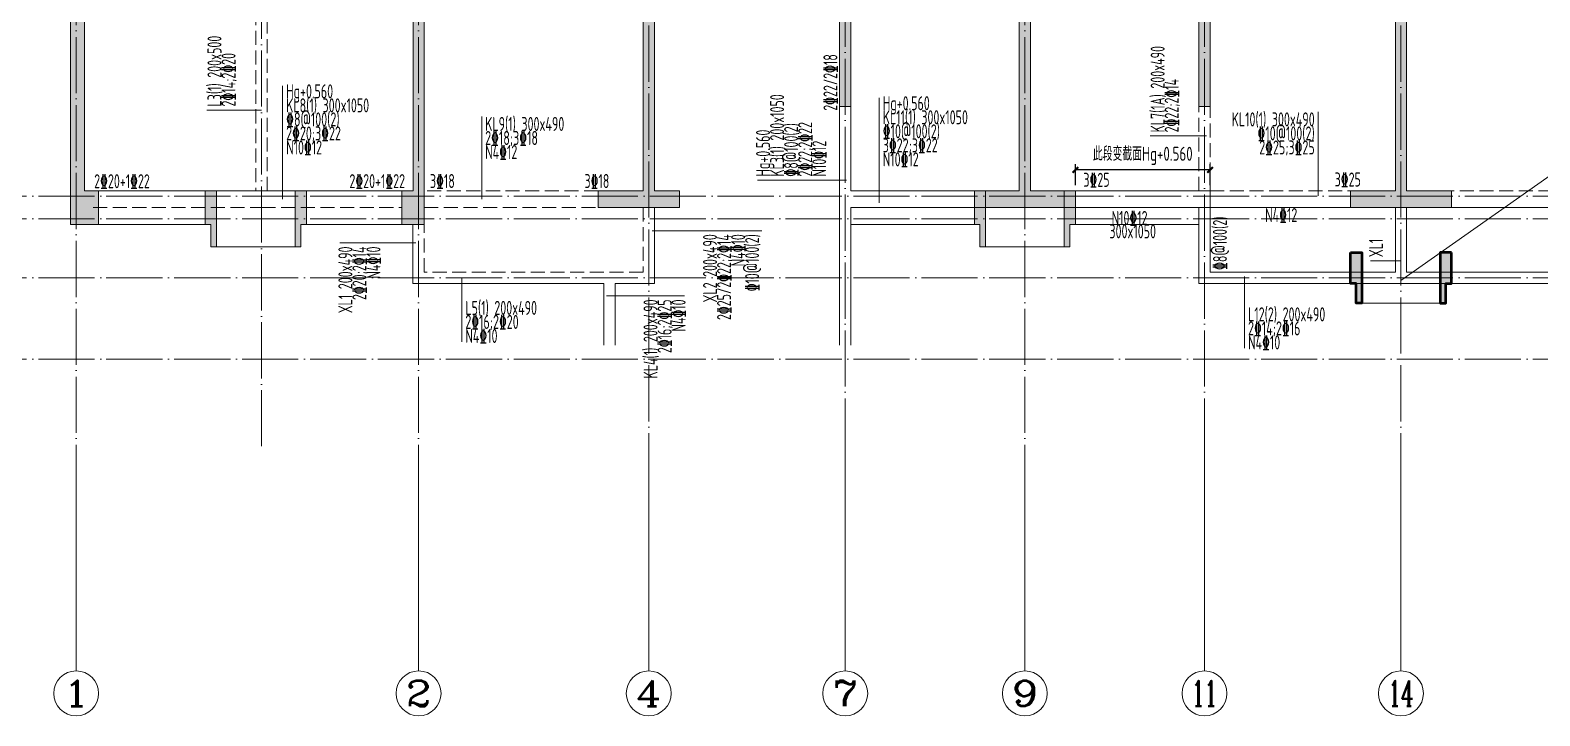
# Model space of a CAD drawing. Extents: x -129922 to 1190196, y -520662 to 139923.
# Drawn here: x 897237 to 924129, y -165923 to -153711 of the extents above; entities that cross this region are included whole.
import ezdxf
from ezdxf.enums import TextEntityAlignment as Align

# ---------------------------------------------------------------- set-up
doc = ezdxf.new("R2010")
doc.units = 0
doc.header["$LTSCALE"] = 1000
doc.header["$MEASUREMENT"] = 0
doc.linetypes.add('DASH', pattern=[0.35, 0.25, -0.1])
doc.linetypes.add('DOTE', pattern=[2.42, 2, -0.2, 0.02, -0.2])
for name, color, linetype, lineweight in [('A-墙体', 140, 'Continuous', 50), ('A-大样-填充', 8, 'Continuous', 9), ('A-平面-饰线', 11, 'Continuous', 15), ('A-标注-轴号$J5-四~二十九层平3', 3, 'Continuous', 20), ('A-标注-轴号文字$J5-四~二十九层平3', 7, 'Continuous', 20), ('A-轴线-塔楼$J5-四~二十九层平3', 1, 'DOTE', 9), ('A-轴线-隔墙$J5-四~二十九层平3', 41, 'DOTE', 9), ('S-墙柱-HATCH', 251, 'Continuous', 9), ('S-墙柱-WALL', 6, 'Continuous', 20), ('S-大样-HATCH', 251, 'Continuous', 9), ('S-大样-实线', 2, 'Continuous', 20), ('S-板-BEAM', 4, 'DASH', 20), ('S-板-BEAM-CON', 2, 'Continuous', 20), ('S-板-文字', 7, 'Continuous', 20), ('S-梁-垂直原位标注', 140, 'Continuous', 20), ('S-梁-垂直集中标注', 45, 'Continuous', 20), ('S-梁-水平原位标注', 21, 'Continuous', 20), ('S-梁-水平集中标注', 191, 'Continuous', 20)]:
    doc.layers.add(name, color=color, linetype=linetype, lineweight=lineweight)
doc.styles.add('_TCH_AXIS', font='COMPLEX.shx', dxfattribs={"bigfont": 'hztxt.shx'})
doc.styles.add('COMPLEX', font='COMPLEX')
doc.styles.add('TSSD_REIN_T3', font='tssdeng.shx', dxfattribs={"width": 0.7, "bigfont": 'hztxt.shx'})
doc.styles.add('样式 1', font='tssdeng.shx', dxfattribs={"width": 0.7, "bigfont": 'tssdchn.shx'})
doc.dimstyles.new('_TCH_ARCH&&100', dxfattribs={"dimtxt": 250, "dimasz": 100, "dimexe": 100, "dimexo": 100, "dimgap": 100, "dimtad": 1, "dimdec": 0, "dimzin": 0, "dimdsep": 46, "dimtxsty": 'TSSD_REIN_T3', "dimblk": 'ARCHTICK', "dimcen": 0.09, "dimclrt": 7, "dimazin": 2, "dimtfac": 1, "dimtdec": 0, "dimtix": 1, "dimtmove": 2, "dimatfit": 3, "dimfxl": 0, "dimtolj": 1, "dimtzin": 0, "dimarcsym": 0})

# ---------------------------------------------------------------- blocks, each defined once
blk = doc.blocks.new('_AXISO')
blk.add_circle((0, 0), 0.5)
at = {"layer": 'S-板-文字', "style": 'COMPLEX', "width": 1.041667}
blk.add_attdef('A', text='', height=0.56, dxfattribs=at).set_placement((-0.25, -0.28), (0.25, -0.28), align=Align.FIT)
blk = doc.blocks.new('YTSYN_结构_建筑_79591_74479_1_4_3_J5-四~二十九层平3_0_0_1')
at = {"layer": 'A-标注-轴号$J5-四~二十九层平3'}
for p, q in [((0, -4452.8), (0, -8452.8)), ((6100, -4452.8), (6100, -8452.8)), ((10200, -4452.8), (10200, -8452.8)), ((13700, -4452.8), (13700, -8452.8)), ((16900, -4452.8), (16900, -8452.8)), ((20100, -4452.8), (20100, -8452.8)), ((23600, -4452.8), (23600, -8452.8))]:
    blk.add_line(p, q, dxfattribs=at)
at = {"layer": 'A-轴线-塔楼$J5-四~二十九层平3', "ltscale": 0.5}
for p, q in [((0, 17355.7), (0, -4452.8)), ((6100, 17355.7), (6100, -4452.8)), ((16900, 17355.7), (16900, -4452.8)), ((10200, 10300), (10200, -4452.8)), ((23600, 10300), (23600, -4452.8)), ((13700, 8500), (13700, -4452.8)), ((20100, 8500), (20100, -4452.8)), ((51146.5, 0), (-3290.3, 0)), ((51146.5, -2900), (-3290.3, -2900))]:
    blk.add_line(p, q, dxfattribs=at)
at = {"layer": 'A-轴线-隔墙$J5-四~二十九层平3', "ltscale": 0.5}
for p, q in [((3300, -4452.8), (3300, 4900)), ((51146.5, -400), (-3290.3, -400)), ((51146.5, -1450), (-3290.3, -1450))]:
    blk.add_line(p, q, dxfattribs=at)
at = {"layer": 'A-标注-轴号$J5-四~二十九层平3'}
ref = blk.add_blockref('_AXISO', (0, -8852.8), dxfattribs=dict(at, xscale=800, yscale=800, zscale=800))
ref.add_attrib('A', '1', dxfattribs={"layer": 'A-标注-轴号文字$J5-四~二十九层平3', "height": 452.5, "style": '_TCH_AXIS', "width": 2.333333}).set_placement((-226.3, -9079.1), (226.3, -9079.1), align=Align.FIT)
ref = blk.add_blockref('_AXISO', (6100, -8852.8), dxfattribs=dict(at, xscale=800, yscale=800, zscale=800))
ref.add_attrib('A', '2', dxfattribs={"layer": 'A-标注-轴号文字$J5-四~二十九层平3', "height": 452.5, "style": '_TCH_AXIS', "width": 1.5}).set_placement((5873.7, -9079.1), (6326.3, -9079.1), align=Align.FIT)
ref = blk.add_blockref('_AXISO', (10200, -8852.8), dxfattribs=dict(at, xscale=800, yscale=800, zscale=800))
ref.add_attrib('A', '4', dxfattribs={"layer": 'A-标注-轴号文字$J5-四~二十九层平3', "height": 452.5, "style": '_TCH_AXIS', "width": 1.3125}).set_placement((9973.7, -9079.1), (10426.3, -9079.1), align=Align.FIT)
ref = blk.add_blockref('_AXISO', (13700, -8852.8), dxfattribs=dict(at, xscale=800, yscale=800, zscale=800))
ref.add_attrib('A', '7', dxfattribs={"layer": 'A-标注-轴号文字$J5-四~二十九层平3', "height": 452.5, "style": '_TCH_AXIS', "width": 1.5}).set_placement((13473.7, -9079.1), (13926.3, -9079.1), align=Align.FIT)
ref = blk.add_blockref('_AXISO', (16900, -8852.8), dxfattribs=dict(at, xscale=800, yscale=800, zscale=800))
ref.add_attrib('A', '9', dxfattribs={"layer": 'A-标注-轴号文字$J5-四~二十九层平3', "height": 452.5, "style": '_TCH_AXIS', "width": 1.5}).set_placement((16673.7, -9079.1), (17126.3, -9079.1), align=Align.FIT)
ref = blk.add_blockref('_AXISO', (20100, -8852.8), dxfattribs=dict(at, xscale=800, yscale=800, zscale=800))
ref.add_attrib('A', '11', dxfattribs={"layer": 'A-标注-轴号文字$J5-四~二十九层平3', "height": 452.55, "style": '_TCH_AXIS', "width": 0.875}).set_placement((19873.7, -9079.1), (20326.3, -9079.1), align=Align.FIT)
ref = blk.add_blockref('_AXISO', (23600, -8852.8), dxfattribs=dict(at, xscale=800, yscale=800, zscale=800))
ref.add_attrib('A', '14', dxfattribs={"layer": 'A-标注-轴号文字$J5-四~二十九层平3', "height": 452.55, "style": '_TCH_AXIS', "width": 0.677419}).set_placement((23373.7, -9079.1), (23826.3, -9079.1), align=Align.FIT)
blk = doc.blocks.new('20191023.11405152')
at = {"layer": 'S-大样-HATCH'}
h = blk.add_hatch(color=256, dxfattribs=at)
h.dxf.hatch_style = 1
h.paths.add_polyline_path([(-100, 0), (0, 0), (0, -400), (100, -400), (100, 600), (-100, 600)])
at = {"layer": 'S-大样-实线'}
blk.add_lwpolyline([(-100, 0), (0, 0), (0, -400), (100, -400), (100, 600), (-100, 600)], close=True, dxfattribs=at)
blk = doc.blocks.new('BW-589342417', base_point=(4333675, -394877))
at = {"layer": 'A-大样-填充', "ltscale": 0.5}
h = blk.add_hatch(color=256, dxfattribs=at)
h.dxf.hatch_style = 1
h.paths.add_polyline_path([(4333875, -393977), (4333675, -393977), (4333675, -394877), (4333775, -394877), (4333775, -394527), (4333875, -394527)])
at = {"layer": 'A-墙体'}
blk.add_lwpolyline([(4333875, -393977), (4333675, -393977), (4333675, -394877), (4333775, -394877), (4333775, -394527), (4333875, -394527), (4333875, -393977)], dxfattribs=at)
blk = doc.blocks.new('BW-589341045', base_point=(4332075, -394877))
at = {"layer": 'A-大样-填充', "ltscale": 0.5}
h = blk.add_hatch(color=256, dxfattribs=at)
h.dxf.hatch_style = 1
h.paths.add_polyline_path([(4332075, -393977), (4332275, -393977), (4332275, -394877), (4332175, -394877), (4332175, -394527), (4332075, -394527)])
at = {"layer": 'A-墙体'}
blk.add_lwpolyline([(4332075, -393977), (4332275, -393977), (4332275, -394877), (4332175, -394877), (4332175, -394527), (4332075, -394527), (4332075, -393977)], dxfattribs=at)
blk = doc.blocks.new('BW-510431574', base_point=(4321592, -669833))
at = {"layer": 'S-大样-HATCH'}
h = blk.add_hatch(color=256, dxfattribs=at)
h.dxf.hatch_style = 1
h.paths.add_polyline_path([(4321592, -669283), (4321792, -669283), (4321792, -669833), (4321692, -669833), (4321692, -669483), (4321592, -669483)])
at = {"layer": 'S-大样-实线'}
blk.add_lwpolyline([(4321592, -669283), (4321792, -669283), (4321792, -669833), (4321692, -669833), (4321692, -669483), (4321592, -669483), (4321592, -669283)], dxfattribs=at)
blk = doc.blocks.new('BW-40591366', base_point=(4327241, -517169))
at = {"layer": 'A-平面-饰线'}
for p, q in [((4328041, -512829), (4330541, -512829)), ((4330541, -512829), (4330541, -513229)), ((4332141, -513229), (4332141, -512829)), ((4332141, -512829), (4334141, -512829)), ((4341941, -512829), (4344241, -512829)), ((4344241, -512829), (4344241, -513229)), ((4345841, -513229), (4345841, -512829)), ((4345841, -512829), (4348141, -512829)), ((4330541, -513229), (4330641, -513229)), ((4330641, -513229), (4330641, -513229)), ((4330641, -513229), (4332041, -513229)), ((4332041, -513229), (4332041, -513229)), ((4332041, -513229), (4332141, -513229)), ((4344241, -513229), (4344341, -513229)), ((4344341, -513229), (4344341, -513229)), ((4344341, -513229), (4345741, -513229)), ((4345741, -513229), (4345741, -513229)), ((4345741, -513229), (4345841, -513229))]:
    blk.add_line(p, q, dxfattribs=at)
blk.add_lwpolyline([(4351041, -514229), (4352441, -514229)], dxfattribs=at)
at = {"layer": 'S-板-BEAM'}
for p, q in [((4331341, -507629), (4331341, -512229)), ((4331541, -512229), (4331541, -507629)), ((4348141, -512229), (4348141, -510329)), ((4348341, -510329), (4348341, -512229)), ((4337441, -512229), (4334341, -512229)), ((4348341, -512229), (4350841, -512229)), ((4355141, -512229), (4352641, -512229)), ((4328441, -512529), (4331441, -512529)), ((4331441, -512529), (4333941, -512529)), ((4334341, -512529), (4337441, -512529)), ((4338241, -512529), (4338241, -513679)), ((4334341, -513679), (4334341, -512829)), ((4338241, -513679), (4334341, -513679))]:
    blk.add_line(p, q, dxfattribs=at)
at = {"layer": 'S-板-BEAM-CON'}
for p, q in [((4341741, -510329), (4341741, -514979)), ((4341941, -512229), (4341941, -510329)), ((4331541, -512229), (4328291, -512229)), ((4334041, -512229), (4331541, -512229)), ((4344141, -512229), (4341941, -512229)), ((4348341, -512229), (4345941, -512229)), ((4348341, -512229), (4348341, -512559)), ((4338441, -513879), (4338441, -512529)), ((4341941, -514979), (4341941, -512529)), ((4341941, -512529), (4344141, -512529)), ((4345941, -512529), (4348341, -512529)), ((4348141, -513879), (4348141, -512529)), ((4350841, -512529), (4348341, -512529)), ((4348341, -512529), (4348341, -513679)), ((4351641, -513679), (4351641, -512529)), ((4351841, -512529), (4351841, -513679)), ((4352641, -512529), (4355141, -512529)), ((4334141, -512829), (4334141, -513879)), ((4334141, -513879), (4337543, -513879)), ((4337543, -514979), (4337543, -513879)), ((4337741, -514979), (4337741, -513879)), ((4337741, -513879), (4338441, -513879)), ((4351741, -513879), (4348141, -513879)), ((4348341, -513679), (4351641, -513679)), ((4355341, -513879), (4351741, -513879)), ((4351841, -513679), (4355141, -513679))]:
    blk.add_line(p, q, dxfattribs=at)
at = {"layer": 'A-平面-饰线', "xscale": -1}
for name, p in [('BW-589342417', (4351041, -514229)), ('BW-589341045', (4352641, -514229))]:
    blk.add_blockref(name, p, dxfattribs=at)
at = {"layer": 'S-大样-实线'}
for p in [(4330541, -512829), (4344241, -512829)]:
    blk.add_blockref('20191023.11405152', p, dxfattribs=at)
at = {"layer": 'S-大样-实线', "xscale": -1}
for p in [(4332141, -512829), (4345841, -512829)]:
    blk.add_blockref('20191023.11405152', p, dxfattribs=at)
at = {"layer": 'S-板-BEAM-CON'}
blk.add_blockref('BW-510431574', (4350841, -514229), dxfattribs=at)
at = {"layer": 'S-板-BEAM-CON', "xscale": -1}
blk.add_blockref('BW-510431574', (4352641, -514229), dxfattribs=at)
blk = doc.blocks.new('_ArchTick')
at = {"color": 0, "linetype": 'ByBlock', "const_width": 0.4}
blk.add_lwpolyline([(-0.5, -0.5), (0.5, 0.5)], dxfattribs=at)
blk = doc.blocks.new('*D1185')
at = {"layer": 'Defpoints', "color": 0, "linetype": 'Continuous', "transparency": 16777216}
for p in [(915856, -156199), (915856, -156570), (918256, -156570)]:
    blk.add_point(p, dxfattribs=at)
at = {"layer": 'S-梁-水平集中标注', "color": 0, "linetype": 'Continuous', "lineweight": -2, "transparency": 16777216}
for p, q in [((915856, -156470), (915856, -156099)), ((918256, -156199), (915856, -156199)), ((918256, -156470), (918256, -156099))]:
    blk.add_line(p, q, dxfattribs=at)
at = {"layer": 'S-梁-水平集中标注', "color": 0, "linetype": 'Continuous', "lineweight": -2, "transparency": 16777216, "xscale": 100, "yscale": 100, "zscale": 100}
for p, rotation in [((915856, -156199), 180.000017666072), ((918256, -156199), 1.766607196529435e-05)]:
    blk.add_blockref('_ArchTick', p, dxfattribs=dict(at, rotation=rotation))
at = {"layer": 'S-梁-水平集中标注', "color": 7, "linetype": 'Continuous', "transparency": 16777216, "insert": (917056, -155950), "char_height": 250, "attachment_point": 5, "rotation": 0, "style": 'TSSD_REIN_T3'}
blk.add_mtext('\\A1;此段变截面Hg+0.560', dxfattribs=at)
blk = doc.blocks.new('sfdhgfjhgfjhgj')
at = {"layer": 'S-墙柱-HATCH'}
h = blk.add_hatch(color=256, dxfattribs=at)
h.paths.add_polyline_path([(327455, 177313), (325055, 177313), (325055, 174013), (325255, 174013), (325255, 174913), (327955, 174913), (327955, 175563), (327755, 175563), (327755, 175113), (325255, 175113), (325255, 177113), (327755, 177113), (327755, 176663), (327955, 176663), (327955, 177713), (327455, 177713)])
h.paths.add_polyline_path([(333255, 177063), (333255, 171693), (333055, 171693), (333055, 172463), (330355, 172463), (330355, 172663), (330455, 172663), (333055, 172663), (333055, 177713), (333655, 177713), (333655, 177063)])
h.paths.add_polyline_path([(338855, 162563), (339105, 162563), (339105, 169963), (338265, 169963), (338265, 170213), (339355, 170213), (339355, 161963), (338855, 161963)])
h.paths.add_polyline_path([(322255, 168163), (322455, 168163), (322455, 170663), (322855, 170663), (322855, 170863), (321855, 170863), (321855, 170663), (322255, 170663)])
h.paths.add_polyline_path([(325455, 166363), (325055, 166363), (325055, 166563), (325655, 166563), (325655, 164063), (325455, 164063)])
h.paths.add_polyline_path([(319255, 170663), (320255, 170663), (320255, 170863), (319055, 170863), (319055, 168163), (319255, 168163)])
h.paths.add_polyline_path([(319255, 166363), (319655, 166363), (319655, 166563), (319055, 166563), (319055, 164063), (319255, 164063)])
h.paths.add_polyline_path([(326255, 172663), (326255, 172463), (324655, 172463), (324655, 172023), (324455, 172023), (324455, 172663)])
h.paths.add_polyline_path([(320055, 172463), (318305, 172463), (318305, 172663), (320255, 172663), (320255, 172023), (320055, 172023)])
h.paths.add_polyline_path([(329155, 169963), (328955, 169963), (328955, 172463), (328805, 172463), (328805, 172663), (329155, 172663)])
h.paths.add_polyline_path([(325455, 170663), (324455, 170663), (324455, 170863), (325655, 170863), (325655, 168163), (325455, 168163)])
h.paths.add_polyline_path([(328505, 162263), (328505, 162563), (328955, 162563), (328955, 166313), (329155, 166313), (329155, 162563), (329955, 162563), (329955, 162263)])
h.paths.add_polyline_path([(321455, 162263), (321455, 162563), (322230, 162563), (322230, 166963), (322480, 166963), (322480, 162563), (323255, 162563), (323255, 162263)])
h.paths.add_polyline_path([(333455, 162563), (333255, 162563), (333255, 166113), (333055, 166113), (333055, 161963), (333455, 161963)])
h.paths.add_polyline_path([(333755, 169963), (333255, 169963), (333255, 167163), (333055, 167163), (333055, 170213), (333755, 170213)])
h.paths.add_polyline_path([(318505, 173963), (318505, 175063), (316905, 175063), (316905, 177363), (314405, 177363), (314405, 175063), (312805, 175063), (312805, 173963), (313005, 173963), (313005, 174863), (315105, 174863), (315105, 175063), (314605, 175063), (314605, 177163), (316705, 177163), (316705, 175063), (316205, 175063), (316205, 174863), (318305, 174863), (318305, 173963)])
h.paths.add_polyline_path([(298055, 177063), (298055, 171693), (298255, 171693), (298255, 172463), (300955, 172463), (300955, 172663), (300855, 172663), (298255, 172663), (298255, 177713), (297655, 177713), (297655, 177063)])
h.paths.add_polyline_path([(292455, 162563), (292205, 162563), (292205, 169963), (293045, 169963), (293045, 170213), (291955, 170213), (291955, 161963), (292455, 161963)])
h.paths.add_polyline_path([(309055, 168163), (308855, 168163), (308855, 170663), (308455, 170663), (308455, 170863), (309455, 170863), (309455, 170663), (309055, 170663)])
h.paths.add_polyline_path([(305855, 166363), (306255, 166363), (306255, 166563), (305655, 166563), (305655, 164063), (305855, 164063)])
h.paths.add_polyline_path([(312055, 170663), (311055, 170663), (311055, 170863), (312255, 170863), (312255, 168163), (312055, 168163)])
h.paths.add_polyline_path([(312055, 166363), (311655, 166363), (311655, 166563), (312255, 166563), (312255, 164063), (312055, 164063)])
h.paths.add_polyline_path([(305055, 172663), (305055, 172463), (306655, 172463), (306655, 172023), (306855, 172023), (306855, 172663)])
h.paths.add_polyline_path([(305055, 175213), (305055, 174013), (305255, 174013), (305255, 177713), (302755, 177713), (302755, 177013), (302955, 177013), (302955, 177513), (305055, 177513), (305055, 175413), (302955, 175413), (302955, 175913), (302755, 175913), (302755, 175213)])
h.paths.add_polyline_path([(311255, 172463), (313005, 172463), (313005, 172663), (311055, 172663), (311055, 172023), (311255, 172023)])
h.paths.add_polyline_path([(302155, 169963), (302355, 169963), (302355, 172463), (302505, 172463), (302505, 172663), (302155, 172663)])
h.paths.add_polyline_path([(315555, 169963), (315755, 169963), (315755, 172463), (316105, 172463), (316105, 172663), (315205, 172663), (315205, 172463), (315555, 172463)])
h.paths.add_polyline_path([(305855, 170663), (306855, 170663), (306855, 170863), (305655, 170863), (305655, 168163), (305855, 168163)])
h.paths.add_polyline_path([(302805, 162263), (302805, 162563), (302355, 162563), (302355, 166313), (302155, 166313), (302155, 162563), (301355, 162563), (301355, 162263)])
h.paths.add_polyline_path([(309855, 162263), (309855, 162563), (309055, 162563), (309055, 166963), (308855, 166963), (308855, 162563), (308055, 162563), (308055, 162263)])
h.paths.add_polyline_path([(316555, 162263), (316555, 162563), (315755, 162563), (315755, 166313), (315555, 166313), (315555, 162563), (314755, 162563), (314755, 162263)])
h.paths.add_polyline_path([(297855, 162563), (298055, 162563), (298055, 166113), (298255, 166113), (298255, 161963), (297855, 161963)])
h.paths.add_polyline_path([(297555, 169963), (298055, 169963), (298055, 167163), (298255, 167163), (298255, 170213), (297555, 170213)])
at = {"layer": 'S-墙柱-WALL'}
for points in [[(292455, 162563), (292205, 162563), (292205, 169963), (293045, 169963), (293045, 170213), (291955, 170213), (291955, 161963), (292455, 161963)], [(309855, 162263), (309855, 162563), (309055, 162563), (309055, 166963), (308855, 166963), (308855, 162563), (308055, 162563), (308055, 162263)], [(305855, 166363), (306255, 166363), (306255, 166563), (305655, 166563), (305655, 164063), (305855, 164063)], [(312055, 166363), (311655, 166363), (311655, 166563), (312255, 166563), (312255, 164063), (312055, 164063)], [(302805, 162263), (302805, 162563), (302355, 162563), (302355, 166313), (302155, 166313), (302155, 162563), (301355, 162563), (301355, 162263)], [(316555, 162263), (316555, 162563), (315755, 162563), (315755, 166313), (315555, 166313), (315555, 162563), (314755, 162563), (314755, 162263)], [(297855, 162563), (298055, 162563), (298055, 166113), (298255, 166113), (298255, 161963), (297855, 161963)]]:
    blk.add_lwpolyline(points, close=True, dxfattribs=at)

msp = doc.modelspace()

# ---------------------------------------------------------------- linework, layer by layer
at = {"layer": 'S-梁-垂直原位标注'}
msp.add_lwpolyline([(921655.8, -158169.9), (945255.8, -141569.9)], dxfattribs=at)
at = {"layer": 'S-梁-垂直集中标注', "color": 2}
for p, q in [((901355.8, -155133.2), (900385.2, -155133.2)), ((918193, -155594.4), (917186.7, -155594.4)), ((911775.3, -156380.7), (910195.4, -156380.7)), ((908313.8, -157281.9), (910269.9, -157281.9)), ((904105.8, -157501.1), (902755.1, -157501.1)), ((907504.1, -158443.4), (908893.6, -158443.4))]:
    msp.add_line(p, q, dxfattribs=at)
at = {"layer": 'S-梁-垂直集中标注'}
msp.add_line((921655.8, -157816.5), (921113.1, -157816.5), dxfattribs=at)
at = {"layer": 'S-梁-水平集中标注', "color": 2}
for p, q in [((901733.8, -156719.9), (901733.8, -154703.6)), ((912362.2, -156786.4), (912362.2, -154915.5)), ((920181.4, -156662.9), (920181.4, -155164.9)), ((905279.2, -156719.9), (905279.2, -155246.5)), ((904925.9, -158119.2), (904925.9, -159262.6)), ((918869.2, -158100), (918869.2, -159377.4))]:
    msp.add_line(p, q, dxfattribs=at)

# ---------------------------------------------------------------- block references
for name, p in [('YTSYN_结构_建筑_79591_74479_1_4_3_J5-四~二十九层平3_0_0_1', (898055.8, -156669.9)), ('BW-40591366', (897155.9, -161510.4))]:
    msp.add_blockref(name, p)
at = {"layer": 'S-墙柱-HATCH'}
msp.add_blockref('sfdhgfjhgfjhgj', (606001.2, -319132.9), dxfattribs=at)

# ---------------------------------------------------------------- texts
at = {"layer": 'S-梁-垂直集中标注', "color": 2, "linetype": 'Continuous', "style": '样式 1', "width": 0.65}
for s, p in [('L3(1) 200x500', (900644.8, -155070.7)), ('KL7(1A) 200x490', (917446.3, -155531.9)), ('2\x8414;2\x8420', (900894.8, -155070.7)), ('2\x8422/2\x8418', (911617.3, -155145.9)), ('2\x8422;2\x8414', (917696.3, -155531.9)), ('KL3(1) 200x1050', (910666.6, -156318.2)), ('\x848@100(2)', (910916.6, -156318.2)), ('2\x8422;2\x8422', (911166.6, -156318.2)), ('Hg+0.560', (910416.6, -156318.2)), ('N10\x8412', (911416.6, -156318.2)), ('\x848@100(2)', (918555.3, -157981.4))]:
    msp.add_text(s, height=250, rotation=90, dxfattribs=at).set_placement(p)
for s, p in [('XL1 200x490', (902976.3, -157563.6)), ('2\x8420;2\x8414', (903226.3, -157563.6)), ('N4\x8410', (903476.3, -157563.6))]:
    msp.add_text(s, height=250, rotation=90, dxfattribs=at).set_placement(p, align=Align.RIGHT)
at = {"layer": 'S-梁-垂直集中标注', "color": 2, "style": '样式 1', "width": 0.65}
for s, p in [('XL2 200x490', (909471.8, -157344.4)), ('2\x8425/2\x8422;2\x8414', (909721.8, -157344.4)), ('N4\x8410', (909971.8, -157344.4)), ('\x8410@100(2)', (910221.8, -157344.4)), ('KL4(1) 200x490', (908412.8, -158505.9)), ('2\x8416;2\x8425', (908662.8, -158505.9)), ('N4\x8410', (908912.8, -158505.9))]:
    msp.add_text(s, height=250, rotation=90, dxfattribs=at).set_placement(p, align=Align.RIGHT)
at = {"layer": 'S-梁-垂直集中标注', "linetype": 'Continuous', "style": '样式 1', "width": 0.65}
msp.add_text('XL1', height=250, rotation=90, dxfattribs=at).set_placement((921334.2, -157754))
at = {"layer": 'S-梁-水平原位标注', "linetype": 'Continuous', "style": '样式 1', "width": 0.65}
for s, p in [('2\x8420+1\x8422', (898872.2, -156525.7)), ('2\x8420+1\x8422', (903419.1, -156524.4)), ('3\x8425', (916231.8, -156500.9)), ('3\x8425', (920708.1, -156495.1)), ('N10\x8412', (916821.1, -157180.8))]:
    msp.add_text(s, height=250, dxfattribs=at).set_placement(p, align=Align.CENTER)
msp.add_text('N4\x8412', height=250, dxfattribs=at).set_placement((919236.1, -157128.8))
at = {"layer": 'S-梁-水平集中标注', "color": 2, "linetype": 'Continuous', "style": '样式 1', "width": 0.65}
for s, p in [('Hg+0.560', (901796.3, -154924.7)), ('KL8(1) 300x1050', (901796.3, -155174.7)), ('\x848@100(2)', (901796.3, -155424.7)), ('2\x8420;3\x8422', (901796.3, -155674.7)), ('KL9(1) 300x490', (905341.7, -155506.1)), ('N10\x8412', (901796.3, -155924.7)), ('2\x8418;3\x8418', (905341.7, -155756.1)), ('N4\x8412', (905341.7, -156006.1)), ('L5(1) 200x490', (904988.4, -158781.8)), ('L12(2) 200x490', (918931.7, -158896.7)), ('2\x8416;2\x8420', (904988.4, -159031.8)), ('2\x8414;2\x8416', (918931.7, -159146.7)), ('N4\x8410', (904988.4, -159281.8)), ('N4\x8410', (918931.7, -159396.7))]:
    msp.add_text(s, height=250, dxfattribs=at).set_placement(p)
at = {"layer": 'S-梁-水平集中标注', "color": 2, "style": '样式 1', "width": 0.65}
for s, p in [('Hg+0.560', (912424.7, -155136.7)), ('KL11(1) 300x1050', (912424.7, -155386.7)), ('\x8410@100(2)', (912424.7, -155636.7)), ('3\x8422;3\x8422', (912424.7, -155886.7)), ('N10\x8412', (912424.7, -156136.7))]:
    msp.add_text(s, height=250, dxfattribs=at).set_placement(p)
msp.add_text('KL10(1) 300x490', height=250, dxfattribs=at).set_placement((920118.9, -155424.5), align=Align.RIGHT)
at = {"layer": 'S-梁-水平集中标注', "color": 2, "linetype": 'Continuous', "style": '样式 1', "width": 0.65}
for s, p in [('\x8410@100(2)', (920118.9, -155674.5)), ('2\x8425;3\x8425', (920118.9, -155924.5))]:
    msp.add_text(s, height=250, dxfattribs=at).set_placement(p, align=Align.RIGHT)
at = {"layer": 'S-梁-水平集中标注', "linetype": 'Continuous', "style": '样式 1', "width": 0.65}
for p in [(904358.2, -156522.8), (907111, -156522.7)]:
    msp.add_text('3\x8418', height=250, dxfattribs=at).set_placement(p)
msp.add_text('300x1050', height=250, dxfattribs=at).set_placement((917291.7, -157418.2), align=Align.RIGHT)

# ---------------------------------------------------------------- dimensions: what is measured, and where the dimension line sits
at = {"layer": 'S-梁-水平集中标注', "linetype": 'Continuous'}
dim = msp.add_aligned_dim(p1=(918255.8, -156570.1), p2=(915855.8, -156570.1), distance=-371.5, text='此段变截面Hg+0.560', dimstyle='_TCH_ARCH&&100', dxfattribs=at)
dim.commit()
dim.dimension.update_dxf_attribs({"geometry": '*D1185', "text_midpoint": (917055.8, -155949.6)})

doc.saveas('drawing.dxf')
